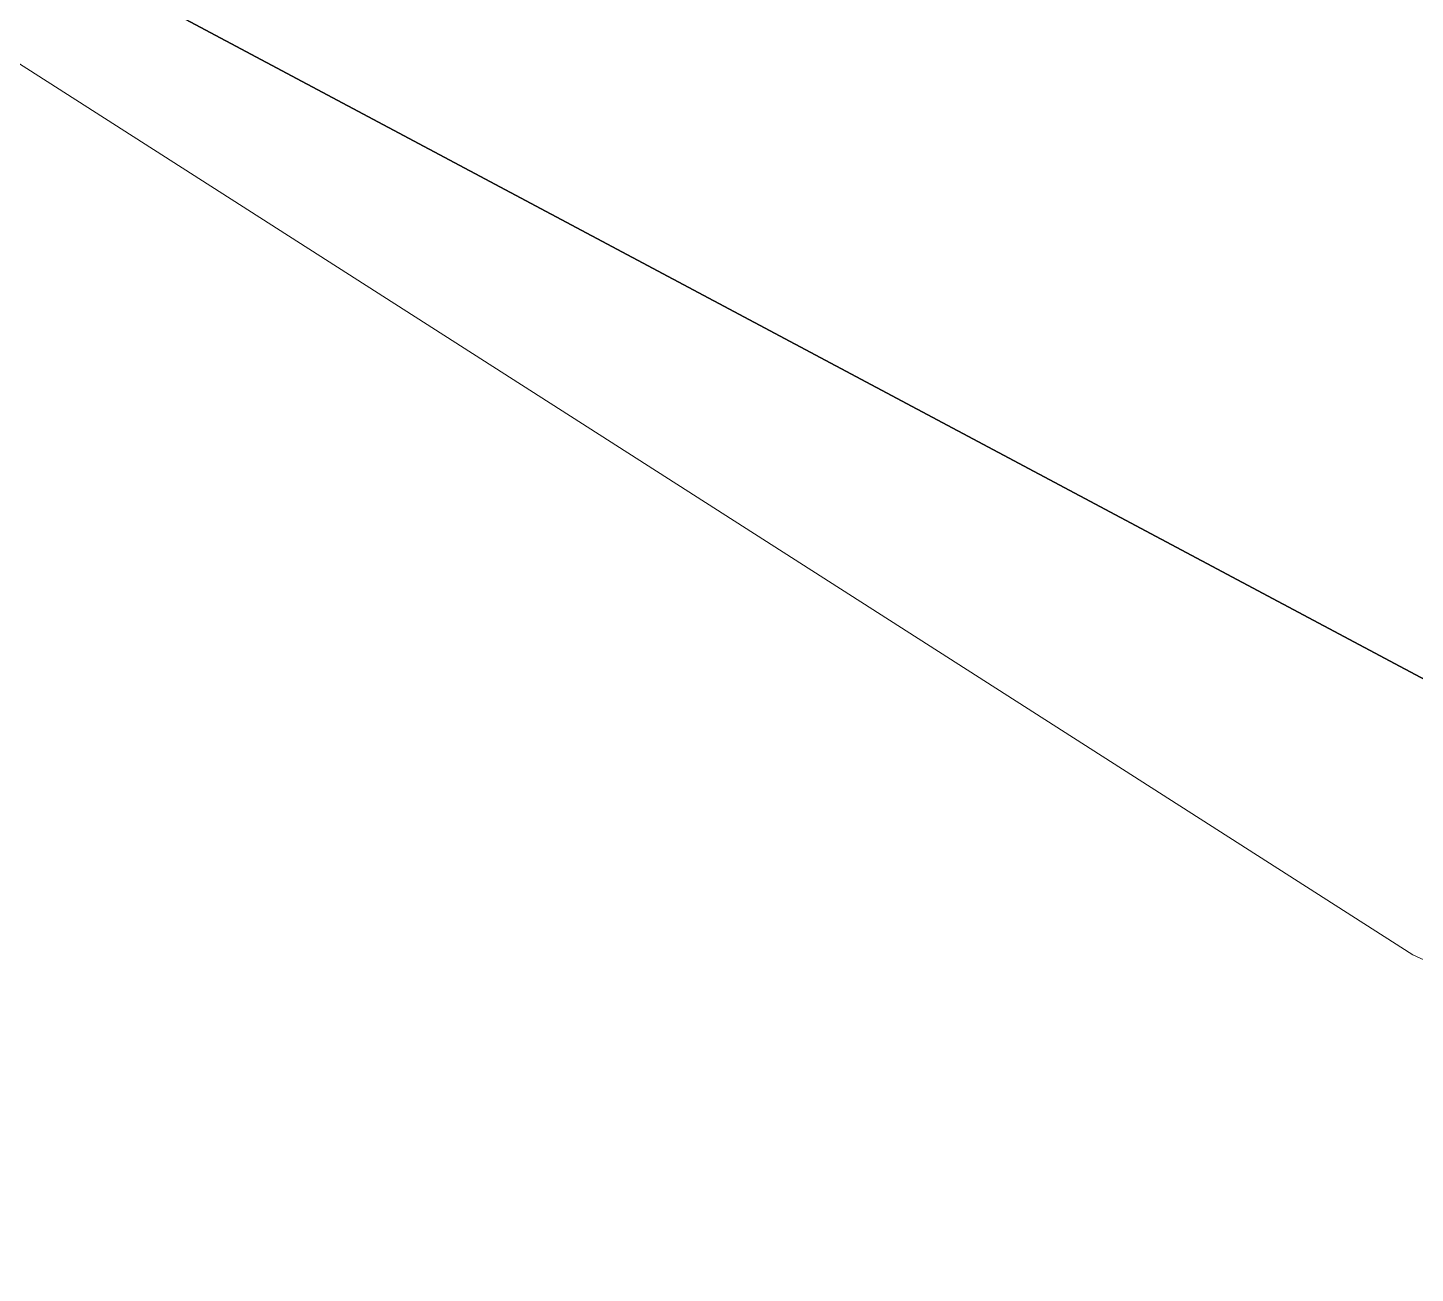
# Model space of a CAD drawing. Header units: metres. Extents: x 507649 to 509016, y 6966950 to 6967777.
# Drawn here: x 507881.836 to 507885.417, y 6967054.778 to 6967057.993 of the extents above; entities that cross this region are included whole.
import ezdxf

# ---------------------------------------------------------------- set-up
doc = ezdxf.new("R2010")
doc.units = ezdxf.units.M
doc.layers.add('D_UG_PIPES', color=1, linetype='EXIST_SWD', lineweight=0)
for name, color, linetype in [('mga2020bdy', 252, 'Continuous'), ('mga2020DR_UNLINED', 252, 'Continuous'), ('XREF', 7, 'Continuous')]:
    doc.layers.add(name, color=color, linetype=linetype)
doc.styles.get("Standard").update_dxf_attribs({"font": 'ARIALN.TTF'})
doc.linetypes.add('EXIST_SWD', pattern='A,5,-2.5,5,-2,["SWD",Standard,S=2.5,R=0,X=0,Y=-1.25],-8,5,-2.5,5,-2.5', length=37.5)

# ---------------------------------------------------------------- blocks, each defined once
blk = doc.blocks.new('XE_SURVEY')
at = {"layer": 'D_UG_PIPES', "flags": 128}
blk.add_lwpolyline([(507768.7587, 6967163.8066), (507782.5497, 6967149.2736), (507796.2547, 6967134.5926), (507809.7237, 6967120.1616), (507823.4667, 6967105.6366), (507835.9777, 6967092.7236), (507852.9237, 6967078.5526), (507868.8267, 6967066.2116), (507885.4107, 6967055.5996), (507902.9097, 6967047.6336), (507908.9771, 6967044.5316)], dxfattribs=at)
at = {"layer": 'mga2020bdy'}
blk.add_polyline3d([(507930.838, 6967057.8357, 2.6598), (507915.4881, 6967050.2403, 2.5958), (507903.4983, 6967048.5571, 2.5416), (507893.762, 6967051.4616, 2.4345), (507887.5482, 6967055.1874, 2.5483), (507870.142, 6967064.4675, 2.562), (507855.0202, 6967075.7097, 2.6216), (507843.8667, 6967084.8488, 2.5463), (507836.2453, 6967091.4954, 2.6591), (507828.0516, 6967099.5927, 2.6128), (507822.8901, 6967104.7499, 2.5487)], dxfattribs=at)
at = {"layer": 'mga2020DR_UNLINED'}
blk.add_polyline3d([(507718.4248, 6967220.6204, 3.0012), (507725.6244, 6967210.2799, 2.9424), (507732.1584, 6967201.9844, 2.9077), (507741.4475, 6967191.296, 2.95), (507746.9433, 6967185.5466, 2.9222), (507758.3381, 6967173.2262, 2.8226), (507765.7408, 6967164.8787, 2.9098), (507775.6699, 6967154.8793, 2.9261), (507781.8847, 6967148.1362, 2.8413), (507791.7442, 6967137.916, 2.8356), (507798.2045, 6967130.6418, 2.7059), (507807.5922, 6967120.7067, 2.6962), (507815.0365, 6967113.7882, 2.6864), (507822.8901, 6967104.7499, 2.5487), (507828.0516, 6967099.5927, 2.6128), (507836.2453, 6967091.4954, 2.6591), (507843.8667, 6967084.8488, 2.5463), (507855.0202, 6967075.7097, 2.6216), (507861.771, 6967070.7822, 2.5268), (507870.142, 6967064.4675, 2.562), (507887.5482, 6967055.1874, 2.5483), (507893.762, 6967051.4616, 2.4345), (507903.4983, 6967048.5571, 2.5416)], dxfattribs=at)

msp = doc.modelspace()

# ---------------------------------------------------------------- block references
at = {"layer": 'XREF'}
msp.add_blockref('XE_SURVEY', (0, 0), dxfattribs=at)

doc.saveas('drawing.dxf')
